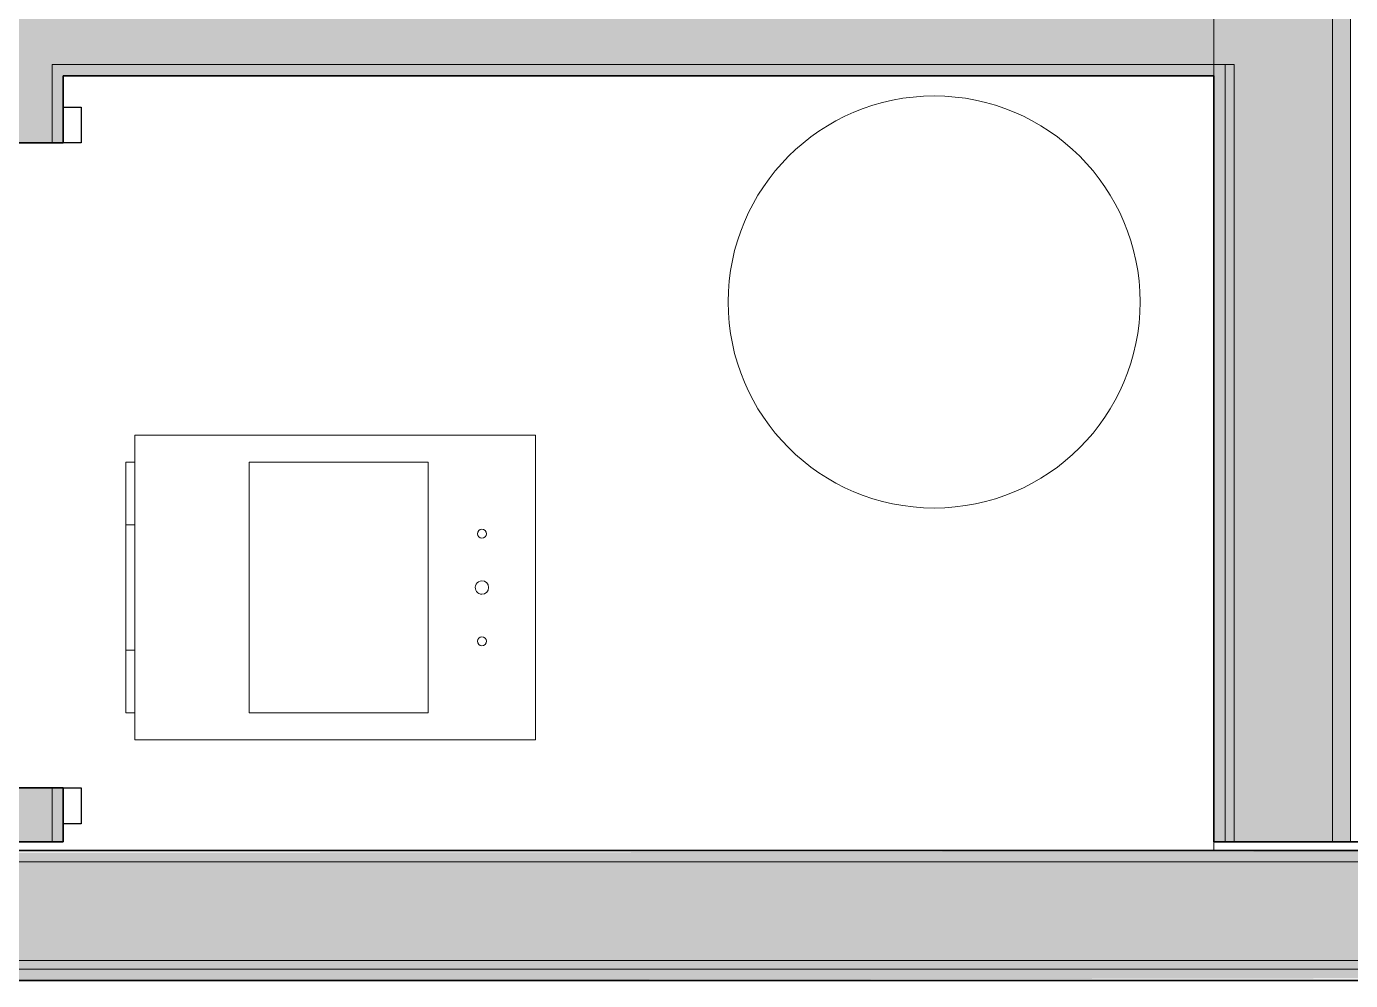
# Model space of a CAD drawing. Header units: inches. Extents: x 6 to 8416, y -388 to 6104.
# Drawn here: x 5924.9 to 5998.8, y 330.9 to 384.2 of the extents above; entities that cross this region are included whole.
import ezdxf

# ---------------------------------------------------------------- set-up
doc = ezdxf.new("R2010")
doc.units = ezdxf.units.IN
doc.header["$MEASUREMENT"] = 0
for name, color, linetype, lineweight in [('A-DOOR', 31, 'Continuous', 18), ('A-DOOR-FRAM', 31, 'Continuous', 25), ('A-GENM', 13, 'Continuous', 18), ('A-ROOM', 32, 'Continuous', 13), ('A-WALL', 113, 'Continuous', 25), ('A-WALL-PATT', 111, 'Continuous', 35), ('I-WALL', 2, 'Continuous', 25), ('M-EQPM', 50, 'Continuous', 18)]:
    doc.layers.add(name, color=color, linetype=linetype, lineweight=lineweight)

# ---------------------------------------------------------------- blocks, each defined once
blk = doc.blocks.new('Unit-Single-Flush-ICC ADA-AM - 36_ x 84_-NR _U-M _ Maintenance_Utility Only_-V472-LEVEL 3 - PLAN Copy 1 Copy 1')
at = {"layer": 'A-DOOR'}
for p, q in [((16.763, -1.138), (-8.693, -26.593)), ((16.763, -1.138), (18, -2.375)), ((18, -2.375), (-7.456, -27.831)), ((-8.693, -26.593), (-7.456, -27.831))]:
    blk.add_line(p, q, dxfattribs=at)
at = {"layer": 'A-DOOR', "lineweight": 9}
blk.add_arc((18, -2.375), 36, 180, 225, dxfattribs=at)
at = {"layer": 'A-DOOR-FRAM'}
for p, q in [((-20, 2.375), (-20, 3.375)), ((-20, 3.375), (-18, 3.375)), ((-18, 3.375), (-18, 2.375)), ((18, 2.375), (18, 3.375)), ((18, 3.375), (20, 3.375)), ((20, 3.375), (20, 2.375)), ((-18, 2.375), (-20, 2.375)), ((20, 2.375), (18, 2.375)), ((-20, -2.375), (-18, -2.375)), ((-20, -3.375), (-20, -2.375)), ((-18, -2.375), (-18, -3.375)), ((18, -2.375), (20, -2.375)), ((18, -3.375), (18, -2.375)), ((20, -2.375), (20, -3.375)), ((-18, -3.375), (-20, -3.375)), ((20, -3.375), (18, -3.375))]:
    blk.add_line(p, q, dxfattribs=at)
at = {"layer": 'A-DOOR-FRAM', "lineweight": 18}
for p, q in [((-20, 3.375), (-18, 3.375)), ((-20, 3.375), (-20, 2.375)), ((-18, 3.375), (-18, 2.375)), ((18, 3.375), (20, 3.375)), ((18, 3.375), (18, 2.375)), ((20, 3.375), (20, 2.375)), ((-18, 2.375), (-20, 2.375)), ((20, 2.375), (18, 2.375)), ((-20, -3.375), (-20, -2.375)), ((-20, -2.375), (-18, -2.375)), ((-18, -3.375), (-18, -2.375)), ((18, -3.375), (18, -2.375)), ((18, -2.375), (20, -2.375)), ((20, -3.375), (20, -2.375)), ((-18, -3.375), (-20, -3.375)), ((20, -3.375), (18, -3.375))]:
    blk.add_line(p, q, dxfattribs=at)
blk = doc.blocks.new('PL Water Heater-IL - 40 Gallon-2510271-LEVEL 3 - PLAN Copy 1 Copy 1')
at = {"layer": 'M-EQPM'}
blk.add_circle((0, 0), 11.5, dxfattribs=at)
blk = doc.blocks.new('ME Fan Coil Unit - Vertical - Stack-IL - 300 CFM-V661-LEVEL 3 - PLAN Copy 1 Copy 1')
at = {"layer": 'A-GENM'}
for p, q in [((1.5, -0.5), (5, -0.5)), ((1.5, -0.5), (5, -0.5)), ((1.5, -0.5), (5, -0.5)), ((1.5, -0.5), (5, -0.5)), ((1.5, -0.5), (5, -0.5)), ((1.5, -0.5), (5, -0.5)), ((1.5, -0.5), (5, -0.5)), ((1.5, -0.5), (5, -0.5)), ((1.5, -0.5), (5, -0.5)), ((1.5, -0.5), (5, -0.5)), ((1.5, -0.5), (5, -0.5)), ((1.5, -0.5), (5, -0.5)), ((1.5, -0.5), (5, -0.5)), ((1.5, -0.5), (5, -0.5)), ((1.5, -0.5), (5, -0.5)), ((1.5, -0.5), (5, -0.5)), ((1.5, -0.5), (5, -0.5)), ((1.5, -0.5), (5, -0.5)), ((1.5, -0.5), (5, -0.5)), ((1.5, -0.5), (5, -0.5)), ((1.5, -0.5), (5, -0.5)), ((1.5, -0.5), (5, -0.5)), ((1.5, -0.5), (5, -0.5)), ((5, -0.5), (12, -0.5)), ((5, -0.5), (12, -0.5)), ((5, -0.5), (12, -0.5)), ((5, -0.5), (12, -0.5)), ((5, -0.5), (12, -0.5)), ((5, -0.5), (12, -0.5)), ((5, -0.5), (12, -0.5)), ((5, -0.5), (12, -0.5)), ((5, -0.5), (12, -0.5)), ((5, -0.5), (12, -0.5)), ((5, -0.5), (12, -0.5)), ((5, -0.5), (12, -0.5)), ((5, -0.5), (12, -0.5)), ((5, -0.5), (12, -0.5)), ((5, -0.5), (12, -0.5)), ((5, -0.5), (12, -0.5)), ((5, -0.5), (12, -0.5)), ((5, -0.5), (12, -0.5)), ((5, -0.5), (12, -0.5)), ((5, -0.5), (12, -0.5)), ((5, -0.5), (12, -0.5)), ((5, -0.5), (12, -0.5)), ((5, -0.5), (12, -0.5)), ((12, -0.5), (15.5, -0.5)), ((12, -0.5), (15.5, -0.5)), ((12, -0.5), (15.5, -0.5)), ((12, -0.5), (15.5, -0.5)), ((12, -0.5), (15.5, -0.5)), ((12, -0.5), (15.5, -0.5)), ((12, -0.5), (15.5, -0.5)), ((12, -0.5), (15.5, -0.5)), ((12, -0.5), (15.5, -0.5)), ((12, -0.5), (15.5, -0.5)), ((12, -0.5), (15.5, -0.5)), ((12, -0.5), (15.5, -0.5)), ((12, -0.5), (15.5, -0.5)), ((12, -0.5), (15.5, -0.5)), ((12, -0.5), (15.5, -0.5)), ((12, -0.5), (15.5, -0.5)), ((12, -0.5), (15.5, -0.5)), ((12, -0.5), (15.5, -0.5)), ((12, -0.5), (15.5, -0.5)), ((12, -0.5), (15.5, -0.5)), ((12, -0.5), (15.5, -0.5)), ((12, -0.5), (15.5, -0.5)), ((12, -0.5), (15.5, -0.5))]:
    blk.add_line(p, q, dxfattribs=at)
at = {"layer": 'M-EQPM'}
for p, q in [((17, 22.375), (0, 22.375)), ((0, 22.375), (0, 0)), ((0, 0), (0, 22.375)), ((0, 22.375), (17, 22.375)), ((17, 0), (17, 22.375)), ((17, 22.375), (17, 0)), ((1.5, 16.375), (15.5, 16.375)), ((1.5, 6.375), (1.5, 16.375)), ((15.5, 16.375), (1.5, 16.375)), ((1.5, 16.375), (1.5, 6.375)), ((15.5, 16.375), (15.5, 6.375)), ((15.5, 6.375), (15.5, 16.375)), ((15.5, 6.375), (1.5, 6.375)), ((1.5, 6.375), (15.5, 6.375)), ((0, 0), (17, 0)), ((1.5, 0), (0, 0)), ((5, 0), (1.5, 0)), ((1.5, 0), (15.5, 0)), ((15.5, 0), (1.5, 0)), ((5, 0), (1.5, 0)), ((1.5, 0), (5, 0)), ((1.5, 0), (1.5, -0.5)), ((1.5, 0), (1.5, -0.5)), ((1.5, 0), (1.5, -0.5)), ((1.5, 0), (1.5, -0.5)), ((15.5, -0.5), (1.5, -0.5)), ((1.5, -0.5), (15.5, -0.5)), ((5, -0.5), (1.5, -0.5)), ((1.5, -0.5), (5, -0.5)), ((12, 0), (5, 0)), ((5, 0), (12, 0)), ((12, 0), (5, 0)), ((12, 0), (5, 0)), ((5, 0), (12, 0)), ((5, 0), (5, -0.5)), ((5, 0), (5, -0.5)), ((12, -0.5), (5, -0.5)), ((5, -0.5), (12, -0.5)), ((12, -0.5), (5, -0.5)), ((5, -0.5), (12, -0.5)), ((15.5, 0), (12, 0)), ((15.5, 0), (12, 0)), ((12, 0), (15.5, 0)), ((12, -0.5), (12, 0)), ((12, 0), (12, -0.5)), ((15.5, -0.5), (12, -0.5)), ((12, -0.5), (15.5, -0.5)), ((17, 0), (15.5, 0)), ((15.5, -0.5), (15.5, 0)), ((15.5, 0), (15.5, -0.5)), ((15.5, -0.5), (15.5, 0)), ((15.5, 0), (15.5, -0.5))]:
    blk.add_line(p, q, dxfattribs=at)
for centre, radius, start, end in [((5.5, 19.375), 0.25, 0, 180), ((5.5, 19.375), 0.25, 0, 180), ((5.5, 19.375), 0.25, 180, 360), ((5.5, 19.375), 0.25, 180, 360), ((8.5, 19.375), 0.375, 0, 180), ((8.5, 19.375), 0.375, 0, 180), ((8.5, 19.375), 0.375, 180, 240), ((8.5, 19.375), 0.375, 180, 240), ((8.5, 19.375), 0.375, 255, 360), ((8.5, 19.375), 0.375, 255, 360), ((11.5, 19.375), 0.25, 0, 180), ((11.5, 19.375), 0.25, 0, 180), ((11.5, 19.375), 0.25, 180, 360), ((11.5, 19.375), 0.25, 180, 360), ((8.5, 19.375), 0.375, 240, 255), ((8.5, 19.375), 0.375, 240, 255)]:
    blk.add_arc(centre, radius, start, end, dxfattribs=at)

msp = doc.modelspace()

# ---------------------------------------------------------------- hatches: boundary and pattern name
at = {"layer": 'A-WALL-PATT', "lineweight": 25, "transparency": 33554560}
h = msp.add_hatch(color=10, dxfattribs=at)
h.paths.add_polyline_path([(5926.91533733, 338.68577679), (5926.91533733, 341.68577679), (5926.29033733, 341.68577679), (5926.29033733, 338.68577679)])
h.paths.add_polyline_path([(5926.29033733, 377.68577679), (5926.91533733, 377.68577679), (5926.91533733, 382.06077679), (5926.29033733, 382.06077679)])
h.paths.add_polyline_path([(5926.29033733, 385.56077679), (5926.91533733, 385.56077679), (5926.91533733, 448.68577679), (5926.29033733, 448.68577679), (5926.29033733, 390.15681081)])
h.paths.add_polyline_path([(5926.91533733, 484.68577679), (5926.91533733, 492.56077679), (5926.29033733, 492.56077679), (5926.29033733, 484.68577679)])
h.paths.add_polyline_path([(5926.91533733, 496.06077679), (5926.91533733, 520.68577679), (5926.29033733, 520.68577679), (5926.29033733, 496.06077679)])
at = {"layer": 'A-WALL-PATT'}
h = msp.add_hatch(color=10, dxfattribs=at)
h.paths.add_polyline_path([(5991.79033733, 338.68577679), (5991.79033733, 382.06077679), (5991.16533733, 382.06077679), (5991.16533733, 338.68577679)])
h.paths.add_polyline_path([(5991.79033733, 385.56077679), (5991.79033733, 468.18577679), (5991.16533733, 468.18577679), (5991.16533733, 385.56077679)])
h = msp.add_hatch(color=10, dxfattribs=at)
h.paths.add_polyline_path([(5992.29033733, 338.68577679), (5992.29033733, 382.06077679), (5991.79033733, 382.06077679), (5991.79033733, 338.68577679)])
h.paths.add_polyline_path([(5991.79033733, 385.56077679), (5992.29033733, 385.56077679), (5992.29033733, 468.18577679), (5991.79033733, 468.18577679), (5991.79033733, 390.15681081)])
at = {"layer": 'A-WALL-PATT', "lineweight": 25, "transparency": 33554560}
msp.add_hatch(color=10, dxfattribs=at).paths.add_polyline_path([(5991.16533733, 381.43577679), (5991.16533733, 382.06077679), (5926.91533733, 382.06077679), (5926.91533733, 381.43577679), (5978.78678685, 381.43577679)])
at = {"layer": 'A-WALL-PATT', "lineweight": 25}
msp.add_hatch(color=10, dxfattribs=at).paths.add_polyline_path([(5995.65803685, 337.56077679), (6038.91533733, 337.56077679), (6038.91533733, 338.18577679), (5922.16533733, 338.06077679), (5922.16533733, 337.56077679), (5961.91553685, 337.56077679)])
at = {"layer": 'A-WALL-PATT'}
msp.add_hatch(color=10, dxfattribs=at).paths.add_polyline_path([(5922.16533733, 330.93577679), (6038.91533733, 331.11156081), (6038.91533733, 331.56077679), (5922.16533733, 331.56077679), (5922.16533733, 331.11156081)])
at = {"layer": 'I-WALL', "transparency": 33554560}
h = msp.add_hatch(color=10, dxfattribs=at)
h.paths.add_polyline_path([(5926.29033733, 338.68577679), (5926.29033733, 341.68577679), (5922.79033733, 341.68577679), (5922.79033733, 338.68577679)])
h.paths.add_polyline_path([(5926.29033733, 377.68577679), (5926.29033733, 448.68577679), (5922.79033733, 448.68577679), (5922.79033733, 377.68577679)])
h.paths.add_polyline_path([(5922.79033733, 484.68577679), (5926.29033733, 484.68577679), (5926.29033733, 521.31077679), (5922.79033733, 521.31077679), (5922.79033733, 488.56556081)])
at = {"layer": 'I-WALL'}
for points in [[(5995.65803685, 338.68577679), (5997.79033733, 338.68577679), (5997.79033733, 468.18577679), (5992.29033733, 468.18577679), (5992.29033733, 338.68577679)], [(5997.79033733, 338.68577679), (5998.79033733, 338.68577679), (5998.79033733, 468.18577679), (5997.79033733, 468.18577679), (5997.79033733, 340.95243581)], [(6029.40053685, 332.06077679), (6038.91533733, 332.06077679), (6038.91533733, 337.56077679), (5922.16533733, 337.56077679), (5922.16533733, 332.06077679), (6012.52928685, 332.06077679)], [(6029.40053685, 331.56077679), (6038.91533733, 331.56077679), (6038.91533733, 332.06077679), (5922.16533733, 332.06077679), (5922.16533733, 331.56077679), (6012.52928685, 331.56077679)]]:
    msp.add_hatch(color=10, dxfattribs=at).paths.add_polyline_path(points)
at = {"layer": 'I-WALL', "transparency": 33554560}
msp.add_hatch(color=10, dxfattribs=at).paths.add_polyline_path([(5992.29033733, 382.06077679), (5992.29033733, 385.56077679), (5926.29033733, 385.56077679), (5926.29033733, 382.06077679), (5991.79033733, 382.06077679)])

# ---------------------------------------------------------------- linework, layer by layer
at = {"layer": 'A-ROOM', "lineweight": 9, "flags": 128}
for points in [[(6383.85253134, 330.93577679), (6038.91533733, 330.93577679), (6004.06433733, 330.93577679), (5992.01633733, 330.93577679), (5922.16533733, 330.93577679), (5612.66533733, 330.93577679), (5517.16533733, 330.93577679), (5517.16533733, 394.43577679), (5517.16533733, 398.49858278), (5517.16533733, 485.68577679), (5517.16533733, 489.31077679), (5517.16533733, 489.37358278), (5517.16533733, 842.93577679), (5517.16533733, 915.49827679), (5517.16533733, 922.56077679), (5517.16533733, 950.68577679), (5517.16533733, 1329.68577679)], [(5616.66533733, 338.68577679), (5922.16533733, 338.68577679), (5922.16533733, 338.18577679), (5991.16533733, 338.18577679), (5991.16533733, 409.06077679), (5991.16533733, 468.18577679), (5991.16533733, 496.68577679), (5993.66533733, 496.68577679), (5993.66533733, 623.31077679), (5938.50908733, 623.31077679), (5877.04033733, 623.31077679), (5877.04033733, 563.31077679), (5814.91533733, 563.31077679)]]:
    msp.add_lwpolyline(points, dxfattribs=at)
at = {"layer": 'A-WALL', "lineweight": 9}
for p, q in [((5997.79033733, 624.56077679), (5997.79033733, 338.68577679)), ((5998.79033733, 624.56077679), (5998.79033733, 338.68577679)), ((5926.29033733, 382.06077679), (5926.29033733, 377.68577679)), ((5992.29033733, 382.06077679), (5926.29033733, 382.06077679)), ((5991.79033733, 382.06077679), (5991.79033733, 338.68577679)), ((5992.29033733, 382.06077679), (5992.29033733, 338.68577679)), ((5926.29033733, 341.68577679), (5926.29033733, 338.68577679)), ((5615.41533733, 337.56077679), (6343.91533733, 337.56077679)), ((5615.41533733, 332.06077679), (6343.91533733, 332.06077679)), ((5517.79033733, 331.56077679), (6343.91533733, 331.56077679))]:
    msp.add_line(p, q, dxfattribs=at)
at = {"layer": 'I-WALL', "lineweight": 35}
for p, q in [((5926.91533733, 377.68577679), (5926.91533733, 381.43577679)), ((5926.91533733, 381.43577679), (5991.16533733, 381.43577679)), ((5991.16533733, 381.43577679), (5991.16533733, 338.68577679)), ((5922.16533733, 377.68577679), (5926.91533733, 377.68577679)), ((5926.91533733, 341.68577679), (5922.16533733, 341.68577679)), ((5926.91533733, 338.68577679), (5926.91533733, 341.68577679)), ((5926.91533733, 338.68577679), (5616.66533733, 338.68577679)), ((5991.16533733, 338.68577679), (6004.91533733, 338.68577679)), ((6038.91533733, 338.18577679), (5922.16533733, 338.18577679)), ((5517.16533733, 330.93577679), (6343.91533733, 330.93577679))]:
    msp.add_line(p, q, dxfattribs=at)

# ---------------------------------------------------------------- block references
at = {"layer": 'A-DOOR', "rotation": 270.000000000001}
msp.add_blockref('Unit-Single-Flush-ICC ADA-AM - 36_ x 84_-NR _U-M _ Maintenance_Utility Only_-V472-LEVEL 3 - PLAN Copy 1 Copy 1', (5924.54033733, 359.68577679), dxfattribs=at)
at = {"layer": 'M-EQPM'}
for name, p, rotation in [('PL Water Heater-IL - 40 Gallon-2510271-LEVEL 3 - PLAN Copy 1 Copy 1', (5975.54033733, 368.81077679), 180), ('ME Fan Coil Unit - Vertical - Stack-IL - 300 CFM-V661-LEVEL 3 - PLAN Copy 1 Copy 1', (5930.91533733, 361.37327679), 269.9999999999987)]:
    msp.add_blockref(name, p, dxfattribs=dict(at, rotation=rotation))

doc.saveas('drawing.dxf')
